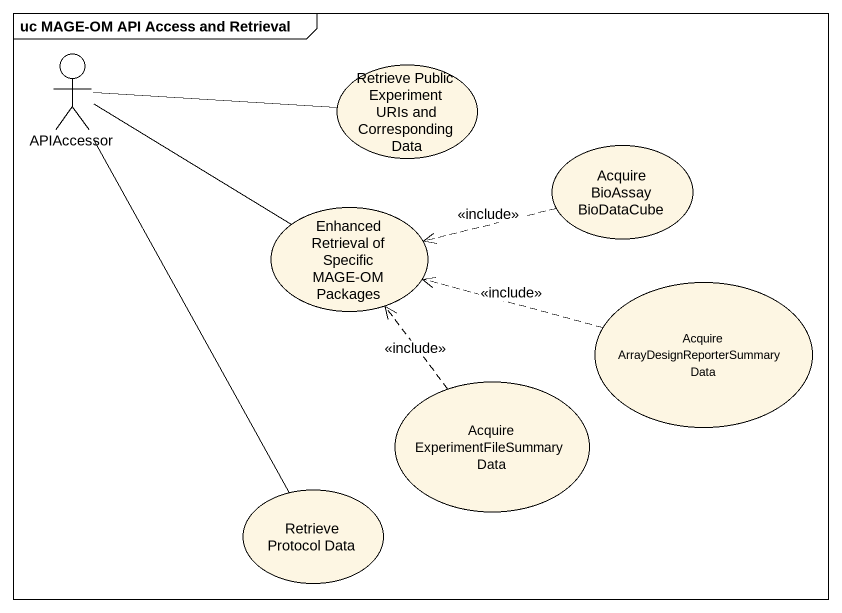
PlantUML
@startuml
mainframe uc MAGE-OM API Access and Retrieval
actor APIAccessor
usecase "Retrieve Public Experiment URIs and Corresponding Data" as Retrieve_Public_Experiment
usecase "Acquire BioAssay BioDataCube" as Acquire_BioAssay_BioDataCube
usecase "Enhanced Retrieval of Specific MAGE-OM Packages" as Enhanced_Retrieval_of
usecase "Acquire ArrayDesignReporterSummary Data" as Acquire_ArrayDesignReporterS
usecase "Acquire ExperimentFileSummary Data" as Acquire_ExperimentFileSummar
usecase "Retrieve Protocol Data" as Retrieve_Protocol_Data
APIAccessor -right- Retrieve_Public_Experiment
APIAccessor -right- Enhanced_Retrieval_of
APIAccessor -- Retrieve_Protocol_Data
Acquire_BioAssay_BioDataCube .left.> Enhanced_Retrieval_of : <<include>>
Acquire_ArrayDesignReporterS .left.> Enhanced_Retrieval_of : <<include>>
Acquire_ExperimentFileSummar .up.> Enhanced_Retrieval_of : <<include>>
@enduml
